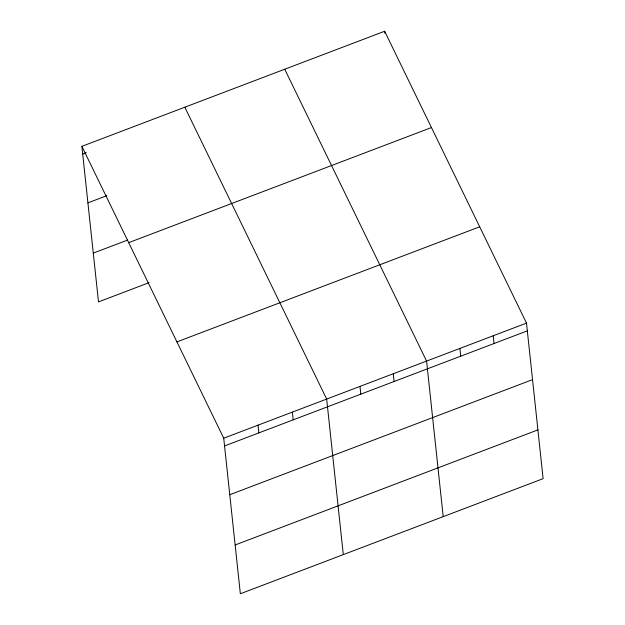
<?xml version="1.0" encoding="UTF-8"?>
<svg xmlns="http://www.w3.org/2000/svg" width="625" height="625" viewBox="0 0 625 625"><rect width="100%" height="100%" fill="white"/><g stroke="black" fill="none" stroke-linecap="round" stroke-linejoin="round"><path stroke-width="0.94" d="M81.883 146.336L384.648 31.25L526.5 323.109L543.117 478.664L240.352 593.75L223.727 438.203L81.883 146.336L98.5 301.891L149.07 282.664M82.711 154.086L86.32 152.711M87.922 202.859L106.883 195.648M93.289 253.109L127.602 240.07M128.688 242.656L431.461 127.562M176.922 341.891L479.688 226.797M223.727 438.203L526.5 323.109M224.555 445.945L527.328 330.859M229.766 494.719L532.539 379.633M235.141 544.977L537.906 429.883M284.734 69.227L426.586 361.094L443.203 516.641M184.82 107.211L326.672 399.07L343.297 554.617M493.195 335.773L494.023 343.516M459.891 348.43L460.719 356.18M384.648 31.25L384.852 33.188M393.281 373.75L394.109 381.5M359.977 386.414L360.805 394.156M292.359 412.117L293.188 419.859M258.039 425.156L258.867 432.906"/></g></svg>
